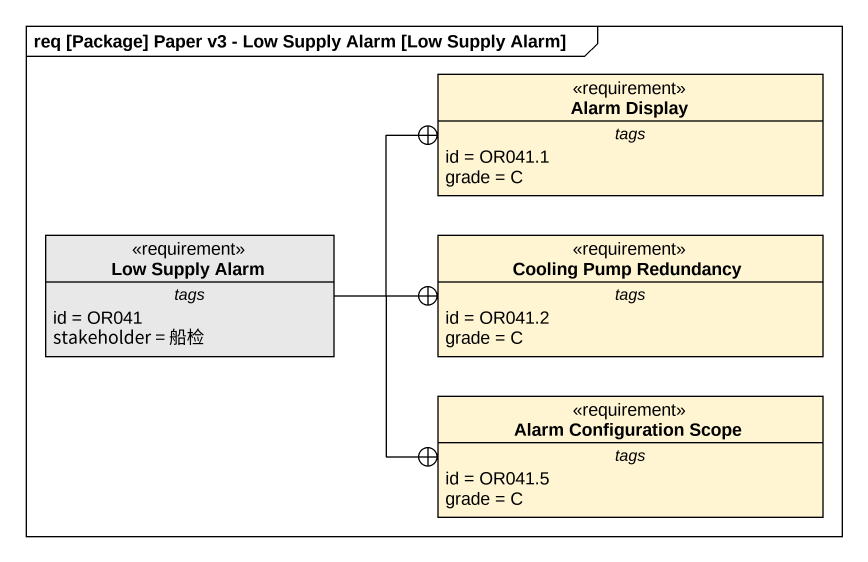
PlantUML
@startuml
mainframe req [Package] Paper v3 - Low Supply Alarm [Low Supply Alarm]
hide circle
hide empty members
class "Alarm Display" as Alarm_Display <<requirement>> #FFF5D2 {
  -- tags --
  id = OR041.1
  grade = C
}
class "Low Supply Alarm" as Low_Supply_Alarm <<requirement>> #E8E8E8 {
  -- tags --
  id = OR041
  stakeholder = 船检
}
class "Cooling Pump Redundancy" as Cooling_Pump_Redundancy <<requirement>> #FFF5D2 {
  -- tags --
  id = OR041.2
  grade = C
}
class "Alarm Configuration Scope" as Alarm_Configuration_Scope <<requirement>> #FFF5D2 {
  -- tags --
  id = OR041.5
  grade = C
}
Low_Supply_Alarm -right-+ Alarm_Display
Low_Supply_Alarm -right-+ Cooling_Pump_Redundancy
Low_Supply_Alarm -right-+ Alarm_Configuration_Scope
@enduml
